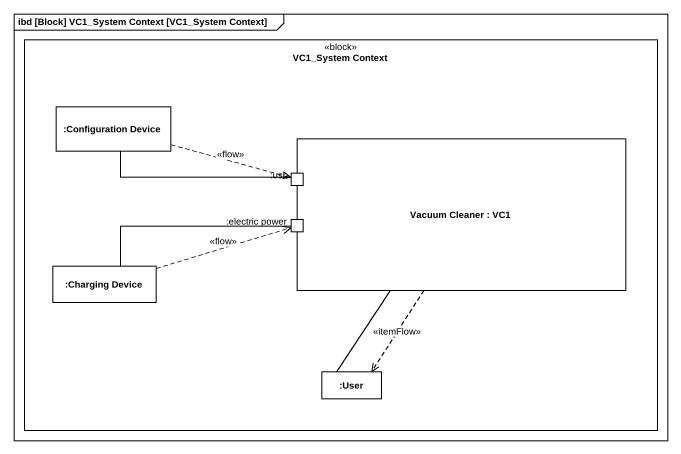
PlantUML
@startuml
mainframe ibd [Block] VC1_System Context [VC1_System Context]
rectangle "VC1_System Context" as VC1_System_Context <<block>> {
  rectangle ":Configuration Device" as Configuration_Device
  rectangle "Vacuum Cleaner : VC1" as Vacuum_Cleaner {
    port ":usb" as usb
    port ":electric power" as electric_power
  }
  rectangle ":Charging Device" as Charging_Device
  rectangle ":User" as User
}
Configuration_Device -right- usb
Configuration_Device .right.> usb : <<flow>>
Vacuum_Cleaner ..> User : <<itemFlow>>
Charging_Device -right- electric_power
Charging_Device .right.> electric_power : <<flow>>
User -up- Vacuum_Cleaner
@enduml
